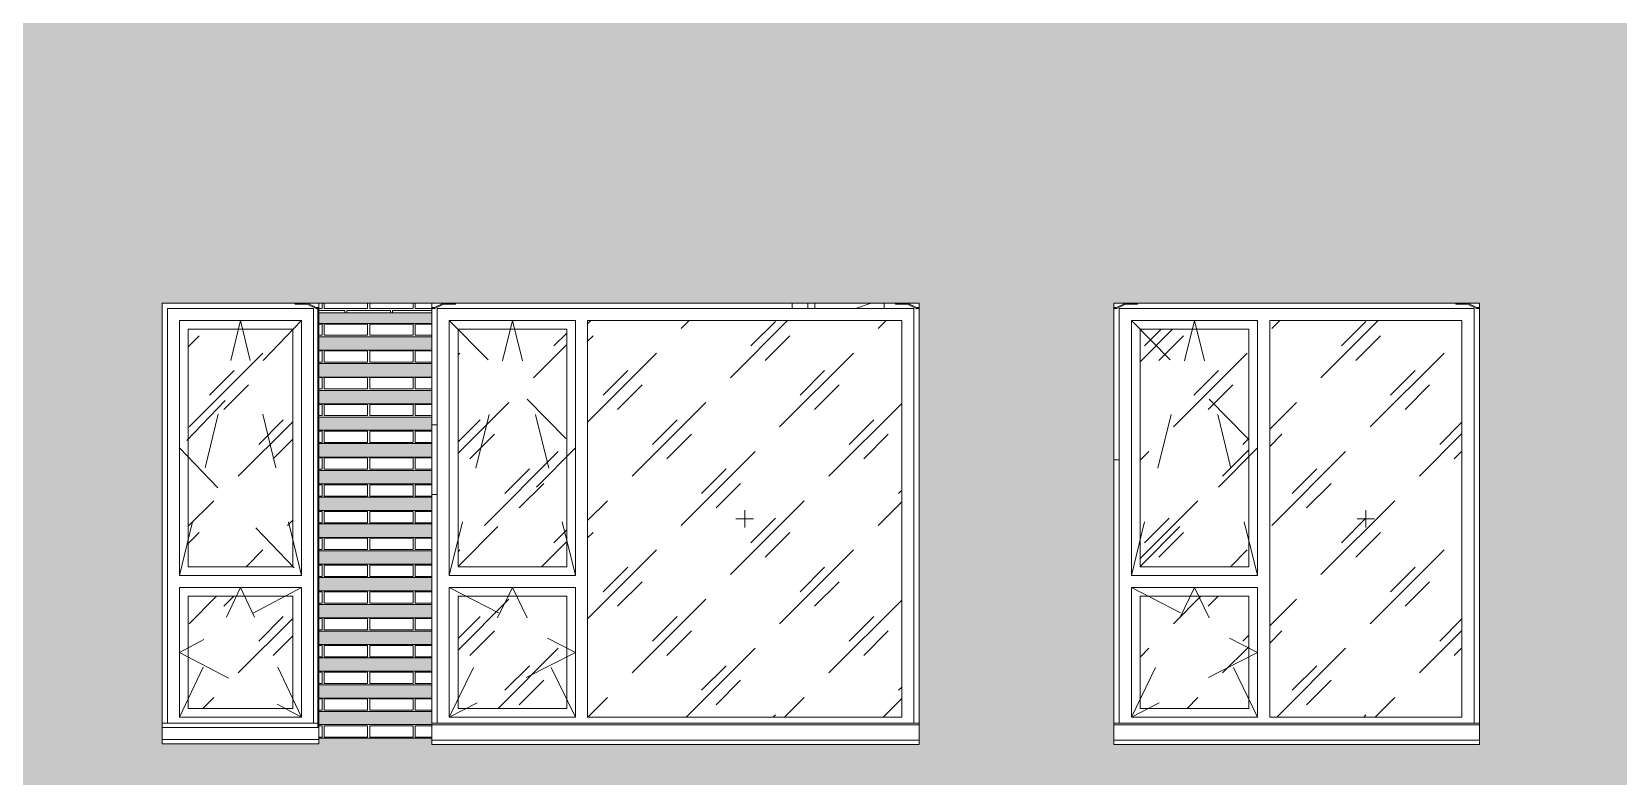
# Model space of a CAD drawing. Header units: millimetres. Extents: x 3914 to 319671, y -18248 to 19136.
# Drawn here: x 55704 to 64822, y 4780 to 9061 of the extents above; entities that cross this region are included whole.
import ezdxf

# ---------------------------------------------------------------- set-up
doc = ezdxf.new("R2010")
doc.units = ezdxf.units.MM
doc.linetypes.add('Штрих', pattern=[635, 317.5, -317.5])
for name, color, linetype, lineweight in [('A-GENM', 7, 'Continuous', 9), ('A-GLAZ', 7, 'Continuous', 9), ('A-GLAZ-1', 7, 'Continuous', 5), ('A-GLAZ-2', 7, 'Штрих', 5), ('A-WALL', 7, 'Continuous', 5), ('A-WALL-PATT', 7, 'Continuous', 5), ('I-WALL', 7, 'Continuous', 5)]:
    doc.layers.add(name, color=color, linetype=linetype, lineweight=lineweight)
pattern_1 = [(180, (115143.65, 4223.5), (-2e-14, -154), [125, -137]), (90, (115143.65, 4158.5), (-262, 2e-14), [65, -89]), (180, (115143.65, 4158.5), (-2e-14, -154), [125, -137]), (90, (115155.65, 4158.5), (-262, 2e-14), [65, -89]), (180, (115280.65, 4158.5), (-2e-14, -154), [125, -137]), (180, (115280.65, 4223.5), (-2e-14, -154), [125, -137]), (90, (115024.65, 4235.5), (-262, 2e-14), [65, -89]), (90, (115274.65, 4235.5), (-262, 2e-14), [65, -89]), (0, (115024.65, 4235.5), (0, -154), [250, -12]), (0, (115024.65, 4300.5), (0, -154), [250, -12])]
pattern_2 = [(45, (66990.3, 100), (-282.8427, 282.8427), [200, -600]), (45, (66790.3, 0), (-282.8427, 282.8427), [600, -200]), (45, (67190.3, -100), (-282.8427, 282.8427), [200, -600])]

# ---------------------------------------------------------------- blocks, each defined once
blk = doc.blocks.new('Окно_СКБ_2Ст_БезПР - ОК-4__2800х2500_h_-33965928-АР2_ТР1_Фасад 1-___')
at = {"layer": 'A-GLAZ-1'}
h = blk.add_hatch(dxfattribs=at)
h.set_pattern_fill('FP_27', color=256, style=0, pattern_type=2)
h.set_pattern_definition(pattern_2)
h.paths.add_polyline_path([(19705, 5120), (21510, 5120), (21510, 7400), (19705, 7400), (19705, 5126.2)], flags=0)
h = blk.add_hatch(dxfattribs=at)
h.set_pattern_fill('FP_27', color=256, style=0, pattern_type=2)
h.set_pattern_definition(pattern_2)
h.paths.add_polyline_path([(19585, 5985), (19585, 7350), (18960, 7350), (18960, 5985), (18975.7, 5985)], flags=0)
h = blk.add_hatch(dxfattribs=at)
h.set_pattern_fill('FP_27', color=256, style=0, pattern_type=2)
h.set_pattern_definition(pattern_2)
h.paths.add_polyline_path([(19585, 5170), (19585, 5815), (18960, 5815), (18960, 5170), (19358.8, 5170)], flags=0)
for p, q in [((21610, 7500), (18810, 7500)), ((21610, 5002.5), (21610, 7500)), ((18810, 7445), (18810, 7383.6)), ((18840, 5085), (18840, 7470)), ((18840, 7470), (21580, 7470)), ((18910, 7400), (18910, 5935)), ((18910, 7400), (19635, 7400)), ((19635, 7400), (19635, 5935)), ((19705, 5120), (19705, 7400)), ((19705, 7400), (21510, 7400)), ((21510, 5120), (21510, 7400)), ((21580, 7470), (21580, 5085)), ((18810, 7306.6), (18810, 7229.6)), ((18960, 7350), (18960, 5985)), ((18960, 7350), (19585, 7350)), ((19585, 5985), (19585, 7350)), ((18810, 7152.6), (18810, 7075.6)), ((18810, 6998.6), (18810, 6921.6)), ((18810, 6844.6), (18810, 6769.6)), ((18810, 6692.6), (18810, 6615.6)), ((18810, 6538.6), (18810, 6461)), ((18810, 6384), (18810, 6307.6)), ((20607.5, 6310), (20607.5, 6210)), ((18810, 6230.6), (18810, 6153.4)), ((20657.5, 6260), (20557.5, 6260)), ((18810, 6076.4), (18810, 5999.4)), ((19635, 5935), (18910, 5935)), ((18960, 5985), (19585, 5985)), ((18810, 5922.4), (18810, 5845.3)), ((18910, 5865), (18910, 5120)), ((18910, 5865), (19635, 5865)), ((19635, 5865), (19635, 5120)), ((18810, 5768.3), (18810, 5691.5)), ((18960, 5815), (18960, 5170)), ((18960, 5815), (19585, 5815)), ((19585, 5170), (19585, 5815)), ((18810, 5614.5), (18810, 5538)), ((18810, 5461), (18810, 5383.5)), ((18810, 5306.5), (18810, 5229.6)), ((18810, 5152.6), (18810, 5076.9)), ((18910, 5120), (19635, 5120)), ((18960, 5170), (19585, 5170)), ((19705, 5120), (21510, 5120))]:
    blk.add_line(p, q, dxfattribs=at)
at = {"layer": 'A-GLAZ-2'}
for p, q in [((18910, 5935), (19272.5, 7400)), ((18910, 7400), (19635, 6667.5)), ((19635, 5935), (19272.5, 7400)), ((19635, 6667.5), (18910, 5935)), ((18910, 5120), (19272.5, 5865)), ((18910, 5865), (19635, 5492.5)), ((19635, 5120), (19272.5, 5865)), ((19635, 5492.5), (18910, 5120))]:
    blk.add_line(p, q, dxfattribs=at)
blk = doc.blocks.new('Окно_СКБ_1Ст_БезПР - ОК-2__л__900х2500_h__Рекреация-V93-АР2_ТР1_Фасад 1-___')
at = {"layer": 'A-GLAZ-1'}
h = blk.add_hatch(dxfattribs=at)
h.set_pattern_fill('FP_27', color=256, style=0, pattern_type=2)
h.set_pattern_definition(pattern_2)
h.paths.add_polyline_path([(17410, 5985), (18010, 5985), (18010, 7350), (17410, 7350), (17410, 6186.7)], flags=0)
h = blk.add_hatch(dxfattribs=at)
h.set_pattern_fill('FP_27', color=256, style=0, pattern_type=2)
h.set_pattern_definition(pattern_2)
h.paths.add_polyline_path([(17410, 5170), (18010, 5170), (18010, 5815), (17410, 5815), (17410, 5404.6)], flags=0)
for p, q in [((17260, 7500), (17260, 5002.5)), ((18160, 7500), (17260, 7500)), ((17290, 5085), (17290, 7470)), ((17290, 7470), (18130, 7470)), ((17360, 7400), (17360, 5935)), ((17360, 7400), (18060, 7400)), ((18060, 5935), (18060, 7400)), ((18130, 7470), (18130, 5085)), ((18160, 7383.6), (18160, 7445)), ((17410, 7350), (17410, 5985)), ((17410, 7350), (18010, 7350)), ((18010, 5985), (18010, 7350)), ((18160, 7229.6), (18160, 7306.6)), ((18160, 7075.6), (18160, 7152.6)), ((18160, 6921.6), (18160, 6998.6)), ((18160, 6769.6), (18160, 6844.6)), ((18160, 6615.6), (18160, 6692.6)), ((18160, 6461), (18160, 6538.6)), ((18160, 6307.6), (18160, 6384)), ((18160, 6153.4), (18160, 6230.6)), ((18160, 5999.4), (18160, 6076.4)), ((18060, 5935), (17360, 5935)), ((17410, 5985), (18010, 5985)), ((17360, 5865), (17360, 5120)), ((17360, 5865), (18060, 5865)), ((18060, 5120), (18060, 5865)), ((18160, 5845.3), (18160, 5922.4)), ((17410, 5815), (17410, 5170)), ((17410, 5815), (18010, 5815)), ((18010, 5170), (18010, 5815)), ((18160, 5691.5), (18160, 5768.3)), ((18160, 5538), (18160, 5614.5)), ((18160, 5383.5), (18160, 5461)), ((18160, 5229.6), (18160, 5306.5)), ((17360, 5120), (18060, 5120)), ((17410, 5170), (18010, 5170)), ((18160, 5076.9), (18160, 5152.6))]:
    blk.add_line(p, q, dxfattribs=at)
at = {"layer": 'A-GLAZ-2'}
for p, q in [((17360, 5935), (17710, 7400)), ((18060, 7400), (17360, 6667.5)), ((18060, 5935), (17710, 7400)), ((17360, 6667.5), (18060, 5935)), ((17360, 5120), (17710, 5865)), ((18060, 5865), (17360, 5492.5)), ((18060, 5120), (17710, 5865)), ((17360, 5492.5), (18060, 5120))]:
    blk.add_line(p, q, dxfattribs=at)
blk = doc.blocks.new('Окно_СКБ_2Ст_БезПР - ОК-11__2100х2500_h_-V95-АР2_ТР1_Фасад 1-___')
at = {"layer": 'A-GLAZ-1'}
h = blk.add_hatch(dxfattribs=at)
h.set_pattern_fill('FP_27', color=256, style=0, pattern_type=2)
h.set_pattern_definition(pattern_2)
h.paths.add_polyline_path([(24730, 5120), (24730, 7400), (23625, 7400), (23625, 5120)], flags=0)
h = blk.add_hatch(dxfattribs=at)
h.set_pattern_fill('FP_27', color=256, style=0, pattern_type=2)
h.set_pattern_definition(pattern_2)
h.paths.add_polyline_path([(23505, 5985), (23505, 7350), (22880, 7350), (22880, 5985)], flags=0)
h = blk.add_hatch(dxfattribs=at)
h.set_pattern_fill('FP_27', color=256, style=0, pattern_type=2)
h.set_pattern_definition(pattern_2)
h.paths.add_polyline_path([(23189.5, 5170), (23505, 5170), (23505, 5815), (22880, 5815), (22880, 5170)], flags=0)
for p, q in [((22730, 7500), (22730, 5002.5)), ((24830, 7500), (22730, 7500)), ((24830, 5002.5), (24830, 7500)), ((22760, 5085), (22760, 7470)), ((22760, 7470), (24800, 7470)), ((22830, 7400), (22830, 5935)), ((22830, 7400), (23555, 7400)), ((23555, 7400), (23555, 5935)), ((23625, 5120), (23625, 7400)), ((23625, 7400), (24730, 7400)), ((24730, 5120), (24730, 7400)), ((24800, 7470), (24800, 5085)), ((22880, 7350), (22880, 5985)), ((22880, 7350), (23505, 7350)), ((23505, 5985), (23505, 7350)), ((24177.5, 6310), (24177.5, 6210)), ((24227.5, 6260), (24127.5, 6260)), ((23555, 5935), (22830, 5935)), ((22880, 5985), (23505, 5985)), ((22830, 5865), (22830, 5120)), ((22830, 5865), (23555, 5865)), ((23555, 5865), (23555, 5120)), ((22880, 5815), (22880, 5170)), ((22880, 5815), (23505, 5815)), ((23505, 5170), (23505, 5815)), ((22830, 5120), (23555, 5120)), ((22880, 5170), (23505, 5170)), ((23625, 5120), (24730, 5120))]:
    blk.add_line(p, q, dxfattribs=at)
at = {"layer": 'A-GLAZ-2'}
for p, q in [((22830, 5935), (23192.5, 7400)), ((22830, 7400), (23555, 6667.5)), ((23555, 5935), (23192.5, 7400)), ((23555, 6667.5), (22830, 5935)), ((22830, 5120), (23192.5, 5865)), ((22830, 5865), (23555, 5492.5)), ((23555, 5120), (23192.5, 5865)), ((23555, 5492.5), (22830, 5120))]:
    blk.add_line(p, q, dxfattribs=at)
blk = doc.blocks.new('Фахверк_Влож_Полоса верхняя - Полоса верхняя_Фахверка-V114-АР2_ТР1_Фасад 1-___')
at = {"layer": 'A-GENM'}
for p, q in [((102894.8, 2975), (102880, 2975)), ((102880, 2970), (102896, 2970)), ((102946, 3000), (102894.8, 2975)), ((102896, 2970), (102947.2, 2995)), ((102947.2, 2995), (103016, 2995)), ((103016, 2995), (103016, 3000))]:
    blk.add_line(p, q, dxfattribs=at)
blk = doc.blocks.new('Фахверк_Влож_Уголок - Уголок_Фахверка-V110-АР2_ТР1_Фасад 1-___')
at = {"layer": 'A-GENM'}
for p, q in [((97074, 2970), (97080, 2970)), ((97074, 558.8), (97074, 2970))]:
    blk.add_line(p, q, dxfattribs=at)
blk = doc.blocks.new('Фахверк_Влож_Полоса верхняя - Полоса верхняя_Фахверка-V111-АР2_ТР1_Фасад 1-___')
at = {"layer": 'A-GENM'}
for p, q in [((96944, 3000), (96944, 2995)), ((96944, 2995), (97012.8, 2995)), ((97012.8, 2995), (97064, 2970)), ((97065.2, 2975), (97014, 3000)), ((97064, 2970), (97080, 2970)), ((97080, 2975), (97065.2, 2975))]:
    blk.add_line(p, q, dxfattribs=at)
blk = doc.blocks.new('Фахверк_Влож_Полоса верхняя - Полоса верхняя_Фахверка-V129-АР2_ТР1_Фасад 1-___')
at = {"layer": 'A-GENM'}
for p, q in [((4494, 7500), (4494, 7495)), ((4494, 7495), (4562.8, 7495)), ((4562.8, 7495), (4614, 7470)), ((4615.2, 7475), (4564, 7500)), ((4614, 7470), (4630, 7470)), ((4630, 7475), (4615.2, 7475))]:
    blk.add_line(p, q, dxfattribs=at)
blk = doc.blocks.new('WNW_Отлив - Отлив_металлический-V192-АР2_ТР1_Фасад 1-___')
at = {"layer": 'A-GLAZ-1'}
for p, q in [((47410, 5085), (45310, 5085)), ((47410, 5075), (45310, 5075)), ((45310, 4988), (45310, 5002.5)), ((45310, 4963), (45310, 4988)), ((45310, 4988), (47410, 4988)), ((47410, 4963), (45310, 4963)), ((47410, 5002.5), (47410, 4988)), ((47410, 4988), (47410, 4963))]:
    blk.add_line(p, q, dxfattribs=at)
blk = doc.blocks.new('WNW_Отлив - Отлив_металлический-V201-АР2_ТР1_Фасад 1-___')
at = {"layer": 'A-GLAZ-1'}
for p, q in [((21610, 5085), (18810, 5085)), ((21610, 5075), (18810, 5075)), ((18810, 4988), (18810, 4999.9)), ((18810, 4963), (18810, 4988)), ((18810, 4988), (21610, 4988)), ((21610, 4963), (18810, 4963)), ((21610, 5002.5), (21610, 4988)), ((21610, 4988), (21610, 4963))]:
    blk.add_line(p, q, dxfattribs=at)
blk = doc.blocks.new('WNW_Отлив - Отлив_металлический-V202-АР2_ТР1_Фасад 1-___')
at = {"layer": 'A-GLAZ-1'}
for p, q in [((18154, 5085), (17260, 5085)), ((18154, 5060), (17260, 5060)), ((17260, 4991), (17260, 5002.5)), ((17260, 4966), (17260, 4991)), ((17260, 4991), (18160, 4991)), ((18160, 4966), (17260, 4966)), ((18160, 4999.9), (18160, 4991)), ((18160, 4991), (18160, 4966))]:
    blk.add_line(p, q, dxfattribs=at)
blk = doc.blocks.new('AR_Отверстие прямоугольное _в стене__БезПР - AR_Отверстие прямоугольное _в стене__БезПР-35534744-АР2_ТР1_Фасад 1-___')
at = {"layer": 'A-GLAZ-1'}
for p, q in [((21010, 7470), (21010, 7500)), ((21245, 7470), (21335, 7500)), ((21410, 7500), (21410, 7470))]:
    blk.add_line(p, q, dxfattribs=at)
blk = doc.blocks.new('Фахверк_Влож_Швеллер - Швеллер_Фахверка-28275502-АР2_ТР1_Фасад 1-___')
at = {"layer": 'A-GENM'}
for p, q in [((36800, 7470), (36800, 7500)), ((36840, 7470), (36840, 7500))]:
    blk.add_line(p, q, dxfattribs=at)

msp = doc.modelspace()

# ---------------------------------------------------------------- hatches: boundary and pattern name
at = {"layer": 'A-WALL-PATT'}
h = msp.add_hatch(dxfattribs=at)
h.set_pattern_fill('FP_23', color=256, style=0, pattern_type=2)
h.set_pattern_definition([(180, (95886.68, 8458.25), (-2e-14, -154), [125, -137]), (90, (95886.68, 8393.25), (-262, 2e-14), [65, -89]), (180, (95886.68, 8393.25), (-2e-14, -154), [125, -137]), (90, (95898.68, 8393.25), (-262, 2e-14), [65, -89]), (180, (96023.68, 8393.25), (-2e-14, -154), [125, -137]), (180, (96023.68, 8458.25), (-2e-14, -154), [125, -137]), (90, (95767.68, 8470.25), (-262, 2e-14), [65, -89]), (90, (96017.68, 8470.25), (-262, 2e-14), [65, -89]), (0, (95767.68, 8470.25), (0, -154), [250, -12]), (0, (95767.68, 8535.25), (0, -154), [250, -12])])
h.paths.add_polyline_path([(38833.7, 8400), (95820.7, 8400), (95820.7, 9200), (95529, 9200), (95529, 11700), (95820.7, 11700), (95820.7, 13776), (38833.7, 13774.9), (38833.7, 8533.1)], flags=0)
h.paths.add_polyline_path([(48975.8, 9163), (47453.4, 9164), (47453.4, 9200), (46023.7, 9199), (46023.7, 9163), (42923.7, 9164), (42923.7, 11700), (49553.4, 11700), (49553.4, 9163), (49057.6, 9163)], flags=0)
h.paths.add_polyline_path([(51953.7, 9163), (51953.7, 9163.3), (51203.7, 9163.3), (51203.7, 9166), (50303.7, 9167), (50303.7, 11700), (54053.7, 11700), (54053.7, 9163), (52040.3, 9163)], flags=0)
h.paths.add_polyline_path([(78233.7, 9163), (78233.7, 11700), (86603.7, 11700), (86603.7, 9163), (83503.7, 9164), (83503.7, 9200), (81853.7, 9200), (81853.7, 9166), (80953.7, 9166), (80953.7, 9163), (79047.1, 9163)], flags=0)
h.paths.add_polyline_path([(58553.7, 9163), (55703.7, 9163), (55703.7, 9166), (54803.7, 9167), (54803.7, 11700), (58553.7, 11700), (58553.7, 9164)], flags=0)
h.paths.add_polyline_path([(73063.7, 9163), (73063.7, 11700), (77183.7, 11700), (77183.7, 9166), (76283.7, 9166), (76283.7, 9163.3), (73295.9, 9163)], flags=0)
h.paths.add_polyline_path([(91853.7, 9163), (91853.7, 11700), (95483.7, 11700), (95483.7, 9166), (94703.7, 9166), (94703.7, 9163), (91879.2, 9163)], flags=0)
h.paths.add_polyline_path([(87353.7, 9163), (87353.7, 11700), (91103.7, 11700), (91103.7, 9166), (90203.7, 9166), (90203.7, 9163.3), (87745.3, 9163)], flags=0)
h.paths.add_polyline_path([(68283.4, 9163), (65603.4, 9164), (65603.4, 9200), (64023.7, 9199), (64023.7, 9163), (60803.7, 9163), (60803.7, 9166), (59903.7, 9167), (59903.7, 11700), (68283.4, 11700), (68283.4, 9164)], flags=0)
h.paths.add_polyline_path([(70526.4, 9166), (69403.7, 9167), (69403.7, 11700), (72203.7, 11700), (72203.7, 9166), (71303.7, 9166)], flags=0)
h.paths.add_polyline_path([(61923.4, 9236.4), (61923.7, 9236.4), (61923.4, 9312.1)], flags=0)
h.paths.add_polyline_path([(61923.4, 9389.1), (61923.7, 9389.1), (61923.4, 9466)], flags=0)
h.paths.add_polyline_path([(61923.6, 9543), (61923.7, 9543), (61923.4, 9543)], flags=0)
h.paths.add_polyline_path([(61923.6, 9851), (61923.7, 9851), (61923.4, 9851)], flags=0)
h.paths.add_polyline_path([(61923.4, 10004.8), (61923.7, 10004.8), (61923.4, 10081.9)], flags=0)
h.paths.add_polyline_path([(61923.4, 10312.9), (61923.7, 10312.9), (61923.4, 10390.1)], flags=0)
h.paths.add_polyline_path([(61923.5, 10620.5), (61923.7, 10620.5), (61923.4, 10620.5)], flags=0)
h.paths.add_polyline_path([(61923.4, 10775.1), (61923.7, 10775.1), (61923.4, 10852.1)], flags=0)
h.paths.add_polyline_path([(61923.4, 11235.1), (61923.7, 11235.1), (61923.4, 11312.1)], flags=0)
h.paths.add_polyline_path([(61923.4, 11389.1), (61923.7, 11389.1), (61923.4, 11466.1)], flags=0)
h.paths.add_polyline_path([(61923.4, 11543.1), (61923.7, 11543.1), (61923.4, 11543.1)], flags=0)
h = msp.add_hatch(dxfattribs=at)
h.set_pattern_fill('FP_19', color=256, style=0, pattern_type=2)
h.set_pattern_definition(pattern_1)
h.paths.add_polyline_path([(38833.7, 4200), (114893.7, 4200), (114893.7, 8400), (38833.7, 8400), (38833.7, 4231.4)], flags=0)
h.paths.add_polyline_path([(67036, 4963), (65603.4, 4964), (65603.4, 7500), (68282.7, 7500), (68282.7, 7502.9), (68359.7, 7502.5), (68359.7, 5001.8), (68283.4, 5001.8), (68283.4, 4963), (67363, 4963)], flags=0)
h.paths.add_polyline_path([(48975.8, 4963), (47453.7, 4964), (47453.7, 7500), (55303.7, 7500), (55303.7, 4963), (52203.7, 4964), (52203.7, 5000), (50553.7, 4999), (50553.7, 4963), (50011.6, 4963)], flags=0)
h.paths.add_polyline_path([(70660.3, 4963), (70103.7, 4964), (70103.7, 5000), (68403.7, 5000), (68403.7, 7500), (68436.7, 7501.1), (68436.7, 7502.9), (68513.7, 7502.9), (68513.7, 7500), (68590.7, 7500), (68590.7, 7502.9), (68667.7, 7502.9), (68667.7, 7500), (68744.7, 7500), (68744.7, 7502.9), (68821.7, 7502.9), (68821.7, 7500), (68898.7, 7500), (68898.7, 7502.9), (68975.7, 7502.9), (68975.7, 7500), (69052.7, 7500), (69052.7, 7502.9), (69129.7, 7502.9), (69129.7, 7500), (69206.7, 7500), (69206.7, 7502.9), (69283.7, 7502.9), (69283.7, 7500), (69360.7, 7500), (69360.7, 7502.9), (69437.7, 7502.9), (69437.7, 7500), (69514.7, 7500), (69514.7, 7502.9), (69591.7, 7502.9), (69591.7, 7500), (69668.7, 7500), (69668.7, 7502.9), (69745.7, 7502.9), (69745.7, 7500), (69822.7, 7500), (69822.7, 7502.9), (69899.7, 7502.9), (69899.7, 7500), (69976.7, 7500), (69976.7, 7502.9), (70053.7, 7502.9), (70053.7, 7500), (73963.7, 7500), (73963.7, 4966), (73063.7, 4967), (73063.7, 4999.9), (72203.7, 4999.9), (72203.7, 4963), (71193.6, 4963)], flags=0)
h.paths.add_polyline_path([(46311.1, 4963), (44573.7, 4964), (44572.8, 4999.9), (43823.7, 4999.9), (43823.7, 4966), (42923.7, 4967), (42923.7, 7500), (46673.7, 7500), (46673.7, 4963)], flags=0)
h.paths.add_polyline_path([(99540.6, 4963), (98003.7, 4964), (98003.7, 4999.9), (97253.7, 4999.9), (97253.7, 4966), (96353.7, 4967), (96353.7, 7500), (100103.7, 7500), (100103.7, 4963)], flags=0)
h.paths.add_polyline_path([(85750.2, 4963), (84503.7, 4964), (84503.7, 5000), (83753.7, 5000), (83753.7, 4966), (82853.7, 4967), (82853.7, 7500), (86686.2, 7500), (86686.2, 7502.9), (86763.2, 7502.9), (86763.2, 7500), (86840.2, 7500), (86840.2, 7502.9), (86917.2, 7502.9), (86917.2, 7500), (86994.2, 7500), (86994.2, 7502.9), (87071.2, 7502.9), (87071.2, 7500), (87148.2, 7500), (87148.2, 7502.9), (87225.2, 7502.9), (87225.2, 7500), (87302.2, 7500), (87302.2, 7502.9), (87379.2, 7502.9), (87379.2, 7500), (87456.2, 7500), (87456.2, 7502.9), (87533.2, 7502.9), (87533.2, 7500), (87610.2, 7500), (87610.2, 7502.9), (87687.2, 7502.9), (87687.2, 7500), (87764.2, 7500), (87764.2, 7502.9), (87841.2, 7502.9), (87841.2, 7500), (87918.2, 7500), (87918.2, 7502.9), (87995.2, 7502.9), (87995.2, 7500), (91103.7, 7500), (91103.7, 4963), (88003.7, 4964), (88003.7, 5000), (86603.7, 5000), (86603.7, 4963), (85909.2, 4963)], flags=0)
h.paths.add_polyline_path([(76556.6, 4963), (75083.7, 4964), (75083.7, 7500), (77832.2, 7500), (77832.2, 7502.9), (77909.2, 7502.9), (77909.2, 7500), (77986.2, 7500), (77986.2, 7502.9), (78063.2, 7502.9), (78063.2, 7500), (78140.2, 7500), (78140.2, 7502.9), (78217.2, 7502.9), (78217.2, 7500), (78294.2, 7500), (78294.2, 7502.9), (78371.2, 7502.9), (78371.2, 7500), (78448.2, 7500), (78448.2, 7502.9), (78525.2, 7502.9), (78525.2, 7500), (78602.2, 7500), (78602.2, 7502.9), (78679.2, 7502.9), (78679.2, 7500), (81853.7, 7500), (81853.7, 4963), (78753.7, 4964), (78753.7, 5000), (77683.7, 5000), (77683.7, 4993.5), (77618.7, 4993.5), (77618.7, 5000), (77541.7, 5000), (77541.7, 4993.5), (77476.7, 4993.8), (77476.7, 5000), (77387.7, 5000), (77387.7, 4993.5), (77322.7, 4993.5), (77322.7, 5000), (77248.7, 5000), (77248.7, 4993.5), (77183.7, 4993.5), (77183.7, 4963)], flags=0)
h.paths.add_polyline_path([(93539.2, 4963), (92503.7, 4964), (92503.7, 7500), (95483.7, 7500), (95483.7, 4963), (94177.6, 4963)], flags=0)
h.paths.add_polyline_path([(104353.7, 4963), (101253.7, 4964), (101253.7, 7500), (106253.7, 7500), (106253.7, 4966), (105353.7, 4967), (105353.7, 4999.9), (104353.7, 4999.9), (104353.7, 4964)], flags=0)
h.paths.add_polyline_path([(58169.4, 4963), (58003.7, 4964), (58003.7, 4999.9), (57353.7, 4999.9), (57353.7, 4966), (56453.7, 4967), (56453.7, 7500), (60803.7, 7500), (60803.7, 4963), (58935.5, 4963)], flags=0)
h.paths.add_polyline_path([(62766.2, 4963), (61923.7, 4964), (61923.7, 7500), (64023.7, 7500), (64023.7, 4963), (62858.6, 4963)], flags=0)
h.paths.add_polyline_path([(110067.9, 4966), (109853.7, 4967), (109853.7, 7500), (110753.7, 7500), (110753.7, 4966), (110266.4, 4966)], flags=0)
h = msp.add_hatch(dxfattribs=at)
h.set_pattern_fill('FP_19', color=256, style=0, pattern_type=2)
h.set_pattern_definition(pattern_1)
h.paths.add_polyline_path([(84503.7, 5000), (84503.7, 7500), (83753.7, 7500), (83753.7, 5000), (84217.9, 5000)], flags=0)
h.paths.add_polyline_path([(43823.7, 5071.9), (44573.7, 5071.9), (44573.7, 5147.6), (43823.7, 5147.6)], flags=0)
h.paths.add_polyline_path([(72230.1, 5076.9), (73063.7, 5076.9), (73063.7, 5152.6), (72203.7, 5152.6), (72203.7, 5076.9)], flags=0)
h.paths.add_polyline_path([(97980.6, 5076.9), (98003.7, 5076.9), (98003.7, 5152.6), (97253.7, 5152.6), (97253.7, 5076.9)], flags=0)
h.paths.add_polyline_path([(105322.9, 5076.9), (105353.7, 5076.9), (105353.7, 5152.6), (104353.7, 5152.6), (104353.7, 5076.9), (105286.5, 5076.9)], flags=0)
h.paths.add_polyline_path([(58003.7, 5076.9), (58003.7, 5152.6), (57353.7, 5152.6), (57353.7, 5076.9), (57983.7, 5076.9)], flags=0)
h.paths.add_polyline_path([(44573.7, 5224.6), (44573.7, 5301.5), (43823.7, 5301.5), (43823.7, 5224.6), (44506.3, 5224.6)], flags=0)
h.paths.add_polyline_path([(72203.7, 5229.6), (73063.7, 5229.6), (73063.7, 5306.5), (72203.7, 5306.5)], flags=0)
h.paths.add_polyline_path([(105261.8, 5229.6), (105353.7, 5229.6), (105353.7, 5306.5), (104353.7, 5306.5), (104353.7, 5229.6), (104903.5, 5229.6)], flags=0)
h.paths.add_polyline_path([(57353.7, 5229.6), (58003.7, 5229.6), (58003.7, 5306.5), (57353.7, 5306.5)], flags=0)
h.paths.add_polyline_path([(98003.7, 5229.6), (98003.7, 5306.5), (97253.7, 5306.5), (97253.7, 5229.6), (97934.8, 5229.6)], flags=0)
h.paths.add_polyline_path([(43823.7, 5378.5), (44573.7, 5378.5), (44573.7, 5456), (43823.7, 5456), (43823.7, 5404.6)], flags=0)
h.paths.add_polyline_path([(105286.5, 5383.5), (105353.7, 5383.5), (105353.7, 5461), (104353.7, 5461), (104353.7, 5383.5), (105200.2, 5383.5)], flags=0)
h.paths.add_polyline_path([(57403.2, 5383.5), (58003.7, 5383.5), (58003.7, 5461), (57353.7, 5461), (57353.7, 5383.5)], flags=0)
h.paths.add_polyline_path([(72725.9, 5383.5), (73063.7, 5383.5), (73063.7, 5461), (72203.7, 5461), (72203.7, 5383.5), (72335.6, 5383.5)], flags=0)
h.paths.add_polyline_path([(97888.6, 5383.5), (98003.7, 5383.5), (98003.7, 5461), (97253.7, 5461), (97253.7, 5383.5)], flags=0)
h.paths.add_polyline_path([(43823.7, 5533), (44573.7, 5533), (44573.7, 5609.5), (43823.7, 5609.5)], flags=0)
h.paths.add_polyline_path([(58003.7, 5538), (58003.7, 5614.5), (57353.7, 5614.5), (57353.7, 5538), (57863.8, 5538)], flags=0)
h.paths.add_polyline_path([(72725.9, 5538), (73063.7, 5538), (73063.7, 5614.5), (72203.7, 5614.5), (72203.7, 5538), (72388.7, 5538)], flags=0)
h.paths.add_polyline_path([(98003.7, 5538), (98003.7, 5614.5), (97253.7, 5614.5), (97253.7, 5538), (97842.2, 5538)], flags=0)
h.paths.add_polyline_path([(105286.5, 5538), (105353.7, 5538), (105353.7, 5614.5), (104353.7, 5614.5), (104353.7, 5538), (105138.4, 5538)], flags=0)
h.paths.add_polyline_path([(44367.7, 5686.5), (44573.7, 5686.5), (44573.7, 5763.3), (43823.7, 5763.3), (43823.7, 5686.5)], flags=0)
h.paths.add_polyline_path([(104353.7, 5691.5), (105353.7, 5691.5), (105353.7, 5768.3), (104353.7, 5768.3)], flags=0)
h.paths.add_polyline_path([(57353.7, 5691.5), (58003.7, 5691.5), (58003.7, 5768.3), (57353.7, 5768.3)], flags=0)
h.paths.add_polyline_path([(72725.9, 5691.5), (73063.7, 5691.5), (73063.7, 5768.3), (72203.7, 5768.3), (72203.7, 5691.5), (72441.5, 5691.5)], flags=0)
h.paths.add_polyline_path([(98003.7, 5691.5), (98003.7, 5768.3), (97253.7, 5768.3), (97253.7, 5691.5), (97796.2, 5691.5)], flags=0)
h.paths.add_polyline_path([(44379, 5840.3), (44573.7, 5840.3), (44573.7, 5917.5), (43823.7, 5917.5), (43823.7, 5840.3), (44321.6, 5840.3)], flags=0)
h.paths.add_polyline_path([(58003.7, 5845.3), (58003.7, 5922.4), (57353.7, 5922.4), (57353.7, 5845.3), (57783.9, 5845.3)], flags=0)
h.paths.add_polyline_path([(104353.7, 5845.3), (105353.7, 5845.3), (105353.7, 5922.4), (104353.7, 5922.4)], flags=0)
h.paths.add_polyline_path([(97750.1, 5845.3), (98003.7, 5845.3), (98003.7, 5922.4), (97253.7, 5922.4), (97253.7, 5845.3)], flags=0)
h.paths.add_polyline_path([(73063.7, 5845.3), (73063.7, 5922.4), (72203.7, 5922.4), (72203.7, 5845.3), (72725.9, 5845.3)], flags=0)
h.paths.add_polyline_path([(44573.7, 5994.5), (44573.7, 6071.5), (43823.7, 6071.5), (43823.7, 5994.5), (44379, 5994.5)], flags=0)
h.paths.add_polyline_path([(57403.2, 5999.4), (58003.7, 5999.4), (58003.7, 6076.4), (57353.7, 6076.4), (57353.7, 5999.4)], flags=0)
h.paths.add_polyline_path([(105353.7, 5999.4), (105353.7, 6076.4), (104353.7, 6076.4), (104353.7, 5999.4), (104953.9, 5999.4)], flags=0)
h.paths.add_polyline_path([(72725.9, 5999.4), (73063.7, 5999.4), (73063.7, 6076.4), (72203.7, 6076.4), (72203.7, 5999.4), (72547.4, 5999.4)], flags=0)
h.paths.add_polyline_path([(97703.8, 5999.4), (98003.7, 5999.4), (98003.7, 6076.4), (97253.7, 6076.4), (97253.7, 5999.4)], flags=0)
h.paths.add_polyline_path([(43823.7, 6148.5), (44573.7, 6148.5), (44573.7, 6225.5), (43823.7, 6225.5), (43823.7, 6186.7)], flags=0)
h.paths.add_polyline_path([(104903.5, 6153.4), (105353.7, 6153.4), (105353.7, 6230.6), (104353.7, 6230.6), (104353.7, 6153.4), (104892.3, 6153.4)], flags=0)
h.paths.add_polyline_path([(58003.7, 6153.4), (58003.7, 6230.6), (57353.7, 6230.6), (57353.7, 6153.4), (57703.8, 6153.4)], flags=0)
h.paths.add_polyline_path([(97253.7, 6153.4), (98003.7, 6153.4), (98003.7, 6230.6), (97253.7, 6230.6), (97253.7, 6186.7)], flags=0)
h.paths.add_polyline_path([(72600.4, 6153.4), (73063.7, 6153.4), (73063.7, 6230.6), (72203.7, 6230.6), (72203.7, 6153.4)], flags=0)
h.paths.add_polyline_path([(44379, 6302.5), (44573.7, 6302.5), (44573.7, 6378.9), (43823.7, 6378.9), (43823.7, 6302.5), (44182.9, 6302.5)], flags=0)
h.paths.add_polyline_path([(104353.7, 6307.6), (105353.7, 6307.6), (105353.7, 6384), (104353.7, 6384)], flags=0)
h.paths.add_polyline_path([(97611.4, 6307.6), (98003.7, 6307.6), (98003.7, 6384), (97253.7, 6384), (97253.7, 6307.6)], flags=0)
h.paths.add_polyline_path([(57663.7, 6307.6), (58003.7, 6307.6), (58003.7, 6384), (57353.7, 6384), (57353.7, 6307.6)], flags=0)
h.paths.add_polyline_path([(73063.7, 6307.6), (73063.7, 6384), (72203.7, 6384), (72203.7, 6307.6), (72725.9, 6307.6)], flags=0)
h.paths.add_polyline_path([(44136.9, 6455.9), (44573.7, 6455.9), (44573.7, 6533.5), (43823.7, 6533.5), (43823.7, 6455.9)], flags=0)
h.paths.add_polyline_path([(104353.7, 6461), (105353.7, 6461), (105353.7, 6538.6), (104353.7, 6538.6)], flags=0)
h.paths.add_polyline_path([(98003.7, 6461), (98003.7, 6538.6), (97253.7, 6538.6), (97253.7, 6461), (97565.3, 6461)], flags=0)
h.paths.add_polyline_path([(72725.9, 6461), (73063.7, 6461), (73063.7, 6538.6), (72203.7, 6538.6), (72203.7, 6461), (72706.2, 6461)], flags=0)
h.paths.add_polyline_path([(57353.7, 6461), (58003.7, 6461), (58003.7, 6538.6), (57353.7, 6538.6)], flags=0)
h.paths.add_polyline_path([(44090.5, 6610.5), (44573.7, 6610.5), (44573.7, 6687.5), (43823.7, 6687.5), (43823.7, 6610.5)], flags=0)
h.paths.add_polyline_path([(104353.7, 6615.6), (105353.7, 6615.6), (105353.7, 6692.6), (104353.7, 6692.6)], flags=0)
h.paths.add_polyline_path([(97519, 6615.6), (98003.7, 6615.6), (98003.7, 6692.6), (97253.7, 6692.6), (97253.7, 6615.6)], flags=0)
h.paths.add_polyline_path([(72203.7, 6615.6), (73063.7, 6615.6), (73063.7, 6692.6), (72203.7, 6692.6)], flags=0)
h.paths.add_polyline_path([(57353.7, 6615.6), (58003.7, 6615.6), (58003.7, 6692.6), (57353.7, 6692.6)], flags=0)
h.paths.add_polyline_path([(43823.7, 6764.5), (44573.7, 6764.5), (44573.7, 6841.5), (43823.7, 6841.5)], flags=0)
h.paths.add_polyline_path([(58003.7, 6769.6), (58003.7, 6844.6), (57353.7, 6844.6), (57353.7, 6769.6), (57543.6, 6769.6)], flags=0)
h.paths.add_polyline_path([(97253.7, 6769.6), (98003.7, 6769.6), (98003.7, 6844.6), (97253.7, 6844.6)], flags=0)
h.paths.add_polyline_path([(73063.7, 6769.6), (73063.7, 6844.6), (72203.7, 6844.6), (72203.7, 6769.6), (72812.4, 6769.6)], flags=0)
h.paths.add_polyline_path([(105353.7, 6769.6), (105353.7, 6844.6), (104353.7, 6844.6), (104353.7, 6769.6), (105286.5, 6769.6)], flags=0)
h.paths.add_polyline_path([(44379, 6918.5), (44573.7, 6918.5), (44573.7, 6995.5), (43823.7, 6995.5), (43823.7, 6918.5), (43998.1, 6918.5)], flags=0)
h.paths.add_polyline_path([(72864.7, 6921.6), (73063.7, 6921.6), (73063.7, 6998.6), (72203.7, 6998.6), (72203.7, 6921.6), (72725.9, 6921.6)], flags=0)
h.paths.add_polyline_path([(104353.7, 6921.6), (105353.7, 6921.6), (105353.7, 6998.6), (104353.7, 6998.6), (104353.7, 6968.9)], flags=0)
h.paths.add_polyline_path([(97427.2, 6921.6), (98003.7, 6921.6), (98003.7, 6998.6), (97253.7, 6998.6), (97253.7, 6921.6)], flags=0)
h.paths.add_polyline_path([(57353.7, 6921.6), (58003.7, 6921.6), (58003.7, 6998.6), (57353.7, 6998.6), (57353.7, 6968.9)], flags=0)
h.paths.add_polyline_path([(44379, 7072.5), (44573.7, 7072.5), (44573.7, 7149.5), (43823.7, 7149.5), (43823.7, 7072.5), (43951.9, 7072.5)], flags=0)
h.paths.add_polyline_path([(72917.7, 7075.6), (73063.7, 7075.6), (73063.7, 7152.6), (72203.7, 7152.6), (72203.7, 7075.6), (72725.9, 7075.6)], flags=0)
h.paths.add_polyline_path([(57353.7, 7075.6), (58003.7, 7075.6), (58003.7, 7152.6), (57353.7, 7152.6)], flags=0)
h.paths.add_polyline_path([(98003.7, 7075.6), (98003.7, 7152.6), (97253.7, 7152.6), (97253.7, 7075.6), (97381, 7075.6)], flags=0)
h.paths.add_polyline_path([(104353.7, 7075.6), (105353.7, 7075.6), (105353.7, 7152.6), (104353.7, 7152.6)], flags=0)
h.paths.add_polyline_path([(43905.7, 7226.5), (44573.7, 7226.5), (44573.7, 7303.5), (43823.7, 7303.5), (43823.7, 7226.5)], flags=0)
h.paths.add_polyline_path([(72203.7, 7229.6), (73063.7, 7229.6), (73063.7, 7306.6), (72203.7, 7306.6)], flags=0)
h.paths.add_polyline_path([(57424, 7229.6), (58003.7, 7229.6), (58003.7, 7306.6), (57353.7, 7306.6), (57353.7, 7229.6), (57403.2, 7229.6)], flags=0)
h.paths.add_polyline_path([(104353.7, 7229.6), (105353.7, 7229.6), (105353.7, 7306.6), (104353.7, 7306.6)], flags=0)
h.paths.add_polyline_path([(97253.7, 7229.6), (98003.7, 7229.6), (98003.7, 7306.6), (97253.7, 7306.6)], flags=0)
h.paths.add_polyline_path([(44573.7, 7380.5), (44573.7, 7445), (43823.7, 7445), (43823.7, 7380.5), (44379, 7380.5)], flags=0)
h.paths.add_polyline_path([(57383.9, 7383.6), (58003.7, 7383.6), (58003.7, 7445), (57353.7, 7445), (57353.7, 7383.6)], flags=0)
h.paths.add_polyline_path([(104353.7, 7383.6), (105353.7, 7383.6), (105353.7, 7445), (104353.7, 7445)], flags=0)
h.paths.add_polyline_path([(73063.7, 7383.6), (73063.7, 7445), (72203.7, 7445), (72203.7, 7383.6), (73023.6, 7383.6)], flags=0)
h.paths.add_polyline_path([(97253.7, 7383.6), (98003.7, 7383.6), (98003.7, 7445), (97253.7, 7445)], flags=0)
h = msp.add_hatch(dxfattribs=at)
h.set_pattern_fill('FP_61', color=256, style=0, pattern_type=2)
h.set_pattern_definition([(180, (58027.2, 4223.23), (-2e-14, -154), [125, -137]), (90, (58027.2, 4158.23), (-262, 2e-14), [65, -89]), (180, (58027.2, 4158.23), (-2e-14, -154), [125, -137]), (90, (58039.2, 4158.23), (-262, 2e-14), [65, -89]), (180, (58164.2, 4158.23), (-2e-14, -154), [125, -137]), (180, (58164.2, 4223.23), (-2e-14, -154), [125, -137]), (90, (57908.2, 4235.23), (-262, 2e-14), [65, -89]), (90, (58158.2, 4235.23), (-262, 2e-14), [65, -89]), (0, (57908.2, 4235.23), (0, -154), [250, -12]), (0, (57908.2, 4300.23), (0, -154), [250, -12])])
h.paths.add_polyline_path([(58003.7, 4999.9), (58003.7, 5076.9), (57353.7, 5076.9), (57353.7, 4999.9), (57403.2, 4999.9)], flags=0)
h.paths.add_polyline_path([(57403.2, 5152.6), (58003.7, 5152.6), (58003.7, 5229.6), (57353.7, 5229.6), (57353.7, 5152.6)], flags=0)
h.paths.add_polyline_path([(57403.2, 5306.5), (58003.7, 5306.5), (58003.7, 5383.5), (57353.7, 5383.5), (57353.7, 5306.5)], flags=0)
h.paths.add_polyline_path([(57353.7, 5461), (58003.7, 5461), (58003.7, 5538), (57353.7, 5538)], flags=0)
h.paths.add_polyline_path([(57403.2, 5614.5), (58003.7, 5614.5), (58003.7, 5691.5), (57353.7, 5691.5), (57353.7, 5614.5)], flags=0)
h.paths.add_polyline_path([(57353.7, 5768.3), (58003.7, 5768.3), (58003.7, 5845.3), (57353.7, 5845.3)], flags=0)
h.paths.add_polyline_path([(58003.7, 5922.4), (58003.7, 5999.4), (57353.7, 5999.4), (57353.7, 5922.4), (57403.2, 5922.4)], flags=0)
h.paths.add_polyline_path([(58003.7, 6076.4), (58003.7, 6153.4), (57353.7, 6153.4), (57353.7, 6076.4), (57403.2, 6076.4)], flags=0)
h.paths.add_polyline_path([(57353.7, 6230.6), (58003.7, 6230.6), (58003.7, 6307.6), (57353.7, 6307.6)], flags=0)
h.paths.add_polyline_path([(57353.7, 6384), (58003.7, 6384), (58003.7, 6461), (57353.7, 6461)], flags=0)
h.paths.add_polyline_path([(58003.7, 6538.6), (58003.7, 6615.6), (57353.7, 6615.6), (57353.7, 6538.6)], flags=0)
h.paths.add_polyline_path([(57353.7, 6692.6), (58003.7, 6692.6), (58003.7, 6769.6), (57353.7, 6769.6)], flags=0)
h.paths.add_polyline_path([(58003.7, 6844.6), (58003.7, 6921.6), (57353.7, 6921.6), (57353.7, 6844.6)], flags=0)
h.paths.add_polyline_path([(58003.7, 6998.6), (58003.7, 7075.6), (57353.7, 7075.6), (57353.7, 6998.6), (57403.2, 6998.6)], flags=0)
h.paths.add_polyline_path([(57403.2, 7152.6), (58003.7, 7152.6), (58003.7, 7229.6), (57353.7, 7229.6), (57353.7, 7152.6)], flags=0)
h.paths.add_polyline_path([(57403.2, 7306.6), (58003.7, 7306.6), (58003.7, 7383.6), (57353.7, 7383.6), (57353.7, 7306.6)], flags=0)
h.paths.add_polyline_path([(57403.2, 7445), (58003.7, 7445), (58003.7, 7500), (57353.7, 7500), (57353.7, 7445)], flags=0)

# ---------------------------------------------------------------- linework, layer by layer
at = {"layer": 'A-WALL'}
for p, q in [((56453.7, 5002.5), (56453.7, 7500)), ((56453.7, 7500), (57353.7, 7500)), ((58003.7, 7500), (60803.7, 7500)), ((60803.7, 7500), (60803.7, 5002.5)), ((61923.7, 7500), (64023.7, 7500)), ((61923.7, 5002.5), (61923.7, 7500)), ((64023.7, 7500), (64023.7, 5002.5)), ((57353.7, 7445), (57353.7, 7383.6)), ((58003.7, 7383.6), (58003.7, 7445)), ((57353.7, 7306.6), (57353.7, 7229.6)), ((58003.7, 7229.6), (58003.7, 7306.6)), ((57353.7, 7152.6), (57353.7, 7075.6)), ((58003.7, 7075.6), (58003.7, 7152.6)), ((57353.7, 6998.6), (57353.7, 6921.6)), ((58003.7, 6921.6), (58003.7, 6998.6)), ((57353.7, 6844.6), (57353.7, 6769.6)), ((58003.7, 6769.6), (58003.7, 6844.6)), ((57353.7, 6692.6), (57353.7, 6615.6)), ((58003.7, 6615.6), (58003.7, 6692.6)), ((57353.7, 6538.6), (57353.7, 6461)), ((58003.7, 6461), (58003.7, 6538.6)), ((57353.7, 6384), (57353.7, 6307.6)), ((58003.7, 6307.6), (58003.7, 6384)), ((57353.7, 6230.6), (57353.7, 6153.4)), ((58003.7, 6153.4), (58003.7, 6230.6)), ((57353.7, 6076.4), (57353.7, 5999.4)), ((58003.7, 5999.4), (58003.7, 6076.4)), ((57353.7, 5922.4), (57353.7, 5845.3)), ((58003.7, 5845.3), (58003.7, 5922.4)), ((57353.7, 5768.3), (57353.7, 5691.5)), ((58003.7, 5691.5), (58003.7, 5768.3)), ((57353.7, 5614.5), (57353.7, 5538)), ((58003.7, 5538), (58003.7, 5614.5)), ((57353.7, 5461), (57353.7, 5383.5)), ((58003.7, 5383.5), (58003.7, 5461)), ((57353.7, 5306.5), (57353.7, 5229.6)), ((58003.7, 5229.6), (58003.7, 5306.5)), ((57353.7, 5152.6), (57353.7, 5076.9)), ((58003.7, 5076.9), (58003.7, 5152.6))]:
    msp.add_line(p, q, dxfattribs=at)
at = {"layer": 'I-WALL'}
for p, q in [((58003.7, 7500), (57353.7, 7500)), ((57353.7, 7500), (57353.7, 7445)), ((58003.7, 7445), (58003.7, 7500)), ((60073.7, 7500), (60073.7, 7470)), ((60203.7, 7470), (60203.7, 7500)), ((60603.7, 7500), (60603.7, 7470)), ((57353.7, 7445), (58003.7, 7445)), ((58003.7, 7383.6), (57353.7, 7383.6)), ((57353.7, 7383.6), (57353.7, 7306.6)), ((57353.7, 7306.6), (58003.7, 7306.6)), ((58003.7, 7306.6), (58003.7, 7383.6)), ((58003.7, 7229.6), (57353.7, 7229.6)), ((57353.7, 7229.6), (57353.7, 7152.6)), ((58003.7, 7152.6), (58003.7, 7229.6)), ((57353.7, 7152.6), (58003.7, 7152.6)), ((58003.7, 7075.6), (57353.7, 7075.6)), ((57353.7, 7075.6), (57353.7, 6998.6)), ((58003.7, 6998.6), (58003.7, 7075.6)), ((57353.7, 6998.6), (58003.7, 6998.6)), ((58003.7, 6921.6), (57353.7, 6921.6)), ((57353.7, 6921.6), (57353.7, 6844.6)), ((57353.7, 6844.6), (58003.7, 6844.6)), ((58003.7, 6844.6), (58003.7, 6921.6)), ((58003.7, 6769.6), (57353.7, 6769.6)), ((57353.7, 6769.6), (57353.7, 6692.6)), ((58003.7, 6800), (58033.7, 6800)), ((58003.7, 6692.6), (58003.7, 6769.6)), ((57353.7, 6692.6), (58003.7, 6692.6)), ((58003.7, 6615.6), (57353.7, 6615.6)), ((57353.7, 6615.6), (57353.7, 6538.6)), ((58003.7, 6538.6), (58003.7, 6615.6)), ((61923.7, 6600), (61953.7, 6600)), ((57353.7, 6538.6), (58003.7, 6538.6)), ((58003.7, 6461), (57353.7, 6461)), ((57353.7, 6461), (57353.7, 6384)), ((57353.7, 6384), (58003.7, 6384)), ((58003.7, 6384), (58003.7, 6461)), ((58033.7, 6400), (58003.7, 6400)), ((58003.7, 6307.6), (57353.7, 6307.6)), ((57353.7, 6307.6), (57353.7, 6230.6)), ((58003.7, 6230.6), (58003.7, 6307.6)), ((57353.7, 6230.6), (58003.7, 6230.6)), ((58003.7, 6153.4), (57353.7, 6153.4)), ((57353.7, 6153.4), (57353.7, 6076.4)), ((58003.7, 6076.4), (58003.7, 6153.4)), ((57353.7, 6076.4), (58003.7, 6076.4)), ((58003.7, 5999.4), (57353.7, 5999.4)), ((57353.7, 5999.4), (57353.7, 5922.4)), ((58003.7, 5922.4), (58003.7, 5999.4)), ((57353.7, 5922.4), (58003.7, 5922.4)), ((58003.7, 5845.3), (57353.7, 5845.3)), ((57353.7, 5845.3), (57353.7, 5768.3)), ((58003.7, 5768.3), (58003.7, 5845.3)), ((57353.7, 5768.3), (58003.7, 5768.3)), ((58003.7, 5691.5), (57353.7, 5691.5)), ((57353.7, 5691.5), (57353.7, 5614.5)), ((58003.7, 5614.5), (58003.7, 5691.5)), ((57353.7, 5614.5), (58003.7, 5614.5)), ((58003.7, 5538), (57353.7, 5538)), ((57353.7, 5538), (57353.7, 5461)), ((58003.7, 5461), (58003.7, 5538)), ((57353.7, 5461), (58003.7, 5461)), ((58003.7, 5383.5), (57353.7, 5383.5)), ((57353.7, 5383.5), (57353.7, 5306.5)), ((58003.7, 5306.5), (58003.7, 5383.5)), ((57353.7, 5306.5), (58003.7, 5306.5)), ((58003.7, 5229.6), (57353.7, 5229.6)), ((57353.7, 5229.6), (57353.7, 5152.6)), ((58003.7, 5152.6), (58003.7, 5229.6)), ((57353.7, 5152.6), (58003.7, 5152.6)), ((58003.7, 5076.9), (57353.7, 5076.9)), ((57353.7, 5076.9), (57353.7, 4999.9)), ((58003.7, 4999.9), (58003.7, 5076.9)), ((57353.7, 4999.9), (58003.7, 4999.9))]:
    msp.add_line(p, q, dxfattribs=at)

# ---------------------------------------------------------------- block references
at = {"layer": 'A-GENM'}
for name, p in [('Фахверк_Влож_Полоса верхняя - Полоса верхняя_Фахверка-V111-АР2_ТР1_Фасад 1-___', (-39726.3, 4500)), ('Фахверк_Влож_Полоса верхняя - Полоса верхняя_Фахверка-V114-АР2_ТР1_Фасад 1-___', (-44876.3, 4500)), ('Фахверк_Влож_Швеллер - Швеллер_Фахверка-28275502-АР2_ТР1_Фасад 1-___', (23363.7, 0)), ('Фахверк_Влож_Полоса верхняя - Полоса верхняя_Фахверка-V129-АР2_ТР1_Фасад 1-___', (56173.7, 0)), ('Фахверк_Влож_Полоса верхняя - Полоса верхняя_Фахверка-V114-АР2_ТР1_Фасад 1-___', (-40956.3, 4500)), ('Фахверк_Влож_Полоса верхняя - Полоса верхняя_Фахверка-V129-АР2_ТР1_Фасад 1-___', (59393.7, 0)), ('Фахверк_Влож_Уголок - Уголок_Фахверка-V110-АР2_ТР1_Фасад 1-___', (-39726.3, 4500))]:
    msp.add_blockref(name, p, dxfattribs=at)
at = {"layer": 'A-GLAZ'}
for name, p in [('Окно_СКБ_1Ст_БезПР - ОК-2__л__900х2500_h__Рекреация-V93-АР2_ТР1_Фасад 1-___', (39193.7, 0)), ('Окно_СКБ_2Ст_БезПР - ОК-4__2800х2500_h_-33965928-АР2_ТР1_Фасад 1-___', (39193.7, 0)), ('AR_Отверстие прямоугольное _в стене__БезПР - AR_Отверстие прямоугольное _в стене__БезПР-35534744-АР2_ТР1_Фасад 1-___', (39193.7, 0)), ('Окно_СКБ_2Ст_БезПР - ОК-11__2100х2500_h_-V95-АР2_ТР1_Фасад 1-___', (39193.7, 0)), ('WNW_Отлив - Отлив_металлический-V202-АР2_ТР1_Фасад 1-___', (39193.7, 0)), ('WNW_Отлив - Отлив_металлический-V201-АР2_ТР1_Фасад 1-___', (39193.7, 0)), ('WNW_Отлив - Отлив_металлический-V192-АР2_ТР1_Фасад 1-___', (16613.7, 0))]:
    msp.add_blockref(name, p, dxfattribs=at)

doc.saveas('drawing.dxf')
